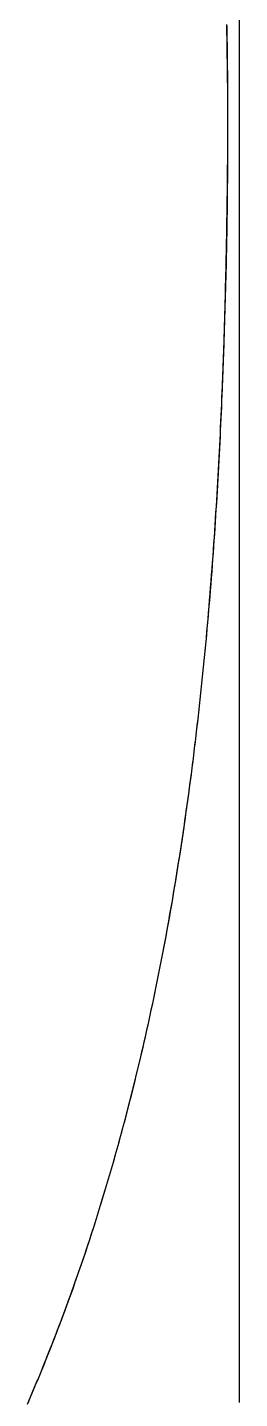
# Model space of a CAD drawing. Extents: x -11 to 23.5, y -3.8 to 3.8.
# Drawn here: x 13.702 to 13.801, y -2.68 to -2.041 of the extents above; entities that cross this region are included whole.
import ezdxf

# ---------------------------------------------------------------- set-up
doc = ezdxf.new("R2010")
doc.units = 0
doc.linetypes.add('PHL_CENTER', pattern=[0.75, 0.4, -0.35])
doc.linetypes.add('PHL_THICK', pattern=[0])
doc.layers.add('PROJECTION', color=7, linetype='CONTINUOUS')

msp = doc.modelspace()

# ---------------------------------------------------------------- linework, layer by layer
at = {"layer": 'PROJECTION', "color": 7, "linetype": 'PHL_THICK'}
for p, q in [((13.801, -2.682202), (13.801, 2.85)), ((13.79506, -2.041425), (13.795015, -2.039297)), ((13.795103, -2.043563), (13.79506, -2.041425)), ((13.795144, -2.045712), (13.795103, -2.043563)), ((13.795183, -2.04787), (13.795144, -2.045712)), ((13.79522, -2.050039), (13.795183, -2.04787)), ((13.795256, -2.052218), (13.79522, -2.050039)), ((13.795289, -2.054407), (13.795256, -2.052218)), ((13.795321, -2.056605), (13.795289, -2.054407)), ((13.79535, -2.058814), (13.795321, -2.056605)), ((13.795378, -2.061033), (13.79535, -2.058814)), ((13.795403, -2.063261), (13.795378, -2.061033)), ((13.795426, -2.0655), (13.795403, -2.063261)), ((13.795448, -2.067748), (13.795426, -2.0655)), ((13.795467, -2.070006), (13.795448, -2.067748)), ((13.795485, -2.072273), (13.795467, -2.070006)), ((13.7955, -2.074551), (13.795485, -2.072273)), ((13.795513, -2.076838), (13.7955, -2.074551)), ((13.795525, -2.079134), (13.795513, -2.076838)), ((13.795534, -2.08144), (13.795525, -2.079134)), ((13.795541, -2.083756), (13.795534, -2.08144)), ((13.795546, -2.086081), (13.795541, -2.083756)), ((13.795548, -2.088416), (13.795546, -2.086081)), ((13.795547, -2.093113), (13.795549, -2.09076)), ((13.795549, -2.09076), (13.795548, -2.088416)), ((13.795529, -2.100229), (13.795538, -2.097847)), ((13.795538, -2.097847), (13.795544, -2.095475)), ((13.795544, -2.095475), (13.795547, -2.093113)), ((13.795506, -2.105018), (13.795519, -2.102619)), ((13.795519, -2.102619), (13.795529, -2.100229)), ((13.795456, -2.112272), (13.795475, -2.109845)), ((13.795475, -2.109845), (13.795492, -2.107427)), ((13.795492, -2.107427), (13.795506, -2.105018)), ((13.795383, -2.119606), (13.79541, -2.117152)), ((13.79541, -2.117152), (13.795434, -2.114707)), ((13.795434, -2.114707), (13.795456, -2.112272)), ((13.795324, -2.12454), (13.795355, -2.122068)), ((13.795355, -2.122068), (13.795383, -2.119606)), ((13.795218, -2.132007), (13.795256, -2.129509)), ((13.795256, -2.129509), (13.795291, -2.12702)), ((13.795291, -2.12702), (13.795324, -2.12454)), ((13.795135, -2.137028), (13.795177, -2.134513)), ((13.795177, -2.134513), (13.795218, -2.132007)), ((13.794991, -2.144624), (13.795042, -2.142084)), ((13.795042, -2.142084), (13.79509, -2.139552)), ((13.79509, -2.139552), (13.795135, -2.137028)), ((13.794885, -2.149731), (13.794939, -2.147174)), ((13.794939, -2.147174), (13.794991, -2.144624)), ((13.794705, -2.157455), (13.794767, -2.154872)), ((13.794767, -2.154872), (13.794827, -2.152297)), ((13.794827, -2.152297), (13.794885, -2.149731)), ((13.794573, -2.162645), (13.794641, -2.160046)), ((13.794641, -2.160046), (13.794705, -2.157455)), ((13.794355, -2.170492), (13.79443, -2.167868)), ((13.79443, -2.167868), (13.794502, -2.165253)), ((13.794502, -2.165253), (13.794573, -2.162645)), ((13.794197, -2.175764), (13.794277, -2.173124)), ((13.794277, -2.173124), (13.794355, -2.170492)), ((13.793941, -2.183732), (13.794029, -2.181068)), ((13.794029, -2.181068), (13.794114, -2.178412)), ((13.794114, -2.178412), (13.794197, -2.175764)), ((13.793756, -2.189083), (13.79385, -2.186404)), ((13.79385, -2.186404), (13.793941, -2.183732)), ((13.793562, -2.194466), (13.79366, -2.191771)), ((13.79366, -2.191771), (13.793756, -2.189083)), ((13.793249, -2.202598), (13.793356, -2.19988)), ((13.793356, -2.19988), (13.79346, -2.197169)), ((13.79346, -2.197169), (13.793562, -2.194466)), ((13.793027, -2.208057), (13.793139, -2.205324)), ((13.793139, -2.205324), (13.793249, -2.202598)), ((13.792794, -2.213547), (13.792912, -2.210799)), ((13.792912, -2.210799), (13.793027, -2.208057)), ((13.792423, -2.221837), (13.79255, -2.219066)), ((13.79255, -2.219066), (13.792673, -2.216303)), ((13.792673, -2.216303), (13.792794, -2.213547)), ((13.792162, -2.227401), (13.792295, -2.224615)), ((13.792295, -2.224615), (13.792423, -2.221837)), ((13.79189, -2.232993), (13.792027, -2.230194)), ((13.792027, -2.230194), (13.792162, -2.227401)), ((13.791459, -2.241436), (13.791606, -2.238615)), ((13.791606, -2.238615), (13.791749, -2.235801)), ((13.791749, -2.235801), (13.79189, -2.232993)), ((13.791156, -2.247096), (13.791309, -2.244262)), ((13.791309, -2.244262), (13.791459, -2.241436)), ((13.790839, -2.252779), (13.790999, -2.249934)), ((13.790999, -2.249934), (13.791156, -2.247096)), ((13.790507, -2.258487), (13.790675, -2.25563)), ((13.790675, -2.25563), (13.790839, -2.252779)), ((13.789983, -2.267093), (13.790161, -2.264219)), ((13.790161, -2.264219), (13.790337, -2.26135)), ((13.790337, -2.26135), (13.790507, -2.258487)), ((13.789614, -2.272858), (13.7898, -2.269973)), ((13.7898, -2.269973), (13.789983, -2.267093)), ((13.789227, -2.278646), (13.789423, -2.27575)), ((13.789423, -2.27575), (13.789614, -2.272858)), ((13.788825, -2.284456), (13.789029, -2.281549)), ((13.789029, -2.281549), (13.789227, -2.278646)), ((13.788405, -2.290288), (13.788618, -2.287369)), ((13.788618, -2.287369), (13.788825, -2.284456)), ((13.787743, -2.299075), (13.787969, -2.296141)), ((13.787969, -2.296141), (13.788189, -2.293212)), ((13.788189, -2.293212), (13.788405, -2.290288)), ((13.787277, -2.304959), (13.787513, -2.302014)), ((13.787513, -2.302014), (13.787743, -2.299075)), ((13.786793, -2.310863), (13.787038, -2.307909)), ((13.787038, -2.307909), (13.787277, -2.304959)), ((13.786289, -2.316787), (13.786544, -2.313823)), ((13.786544, -2.313823), (13.786793, -2.310863)), ((13.785765, -2.322731), (13.786029, -2.319757)), ((13.786029, -2.319757), (13.786289, -2.316787)), ((13.785219, -2.328693), (13.785495, -2.32571)), ((13.785495, -2.32571), (13.785765, -2.322731)), ((13.784361, -2.337672), (13.784653, -2.334675)), ((13.784653, -2.334675), (13.784939, -2.331682)), ((13.784939, -2.331682), (13.785219, -2.328693)), ((13.783761, -2.343681), (13.784063, -2.340674)), ((13.784063, -2.340674), (13.784361, -2.337672)), ((13.783138, -2.349707), (13.783452, -2.346692)), ((13.783452, -2.346692), (13.783761, -2.343681)), ((13.782493, -2.355751), (13.782819, -2.352727)), ((13.782819, -2.352727), (13.783138, -2.349707)), ((13.781822, -2.361812), (13.782161, -2.358779)), ((13.782161, -2.358779), (13.782493, -2.355751)), ((13.781129, -2.367889), (13.781479, -2.364848)), ((13.781479, -2.364848), (13.781822, -2.361812)), ((13.78041, -2.373982), (13.780772, -2.370934)), ((13.780772, -2.370934), (13.781129, -2.367889)), ((13.779665, -2.380091), (13.780041, -2.377035)), ((13.780041, -2.377035), (13.78041, -2.373982)), ((13.778894, -2.386216), (13.779283, -2.383152)), ((13.779283, -2.383152), (13.779665, -2.380091)), ((13.777688, -2.395431), (13.778097, -2.392356)), ((13.778097, -2.392356), (13.778499, -2.389284)), ((13.778499, -2.389284), (13.778894, -2.386216)), ((13.776851, -2.401592), (13.777273, -2.39851)), ((13.777273, -2.39851), (13.777688, -2.395431)), ((13.775985, -2.407768), (13.776421, -2.404678)), ((13.776421, -2.404678), (13.776851, -2.401592)), ((13.77509, -2.413956), (13.77554, -2.41086)), ((13.77554, -2.41086), (13.775985, -2.407768)), ((13.774166, -2.420159), (13.774632, -2.417056)), ((13.774632, -2.417056), (13.77509, -2.413956)), ((13.773213, -2.426374), (13.773693, -2.423265)), ((13.773693, -2.423265), (13.774166, -2.420159)), ((13.77223, -2.432601), (13.772725, -2.429486)), ((13.772725, -2.429486), (13.773213, -2.426374)), ((13.771216, -2.438841), (13.771727, -2.43572)), ((13.771727, -2.43572), (13.77223, -2.432601)), ((13.770171, -2.445092), (13.770698, -2.441965)), ((13.770698, -2.441965), (13.771216, -2.438841)), ((13.769094, -2.451355), (13.769636, -2.448222)), ((13.769636, -2.448222), (13.770171, -2.445092)), ((13.767984, -2.457628), (13.768543, -2.45449)), ((13.768543, -2.45449), (13.769094, -2.451355)), ((13.766843, -2.46391), (13.767418, -2.460769)), ((13.767418, -2.460769), (13.767984, -2.457628)), ((13.765669, -2.470191), (13.76626, -2.467051)), ((13.76626, -2.467051), (13.766843, -2.46391)), ((13.764462, -2.476469), (13.76507, -2.47333)), ((13.76507, -2.47333), (13.765669, -2.470191)), ((13.763224, -2.482744), (13.763847, -2.479607)), ((13.763847, -2.479607), (13.764462, -2.476469)), ((13.761951, -2.489017), (13.762591, -2.485881)), ((13.762591, -2.485881), (13.763224, -2.482744)), ((13.760645, -2.495285), (13.761302, -2.492151)), ((13.761302, -2.492151), (13.761951, -2.489017)), ((13.759304, -2.50155), (13.759978, -2.498418)), ((13.759978, -2.498418), (13.760645, -2.495285)), ((13.757928, -2.50781), (13.75862, -2.504681)), ((13.75862, -2.504681), (13.759304, -2.50155)), ((13.756517, -2.514066), (13.757227, -2.510939)), ((13.757227, -2.510939), (13.757928, -2.50781)), ((13.754334, -2.523441), (13.755071, -2.520318)), ((13.755071, -2.520318), (13.755798, -2.517193)), ((13.755798, -2.517193), (13.756517, -2.514066)), ((13.752832, -2.529685), (13.753588, -2.526564)), ((13.753588, -2.526564), (13.754334, -2.523441)), ((13.751294, -2.535922), (13.752069, -2.532804)), ((13.752069, -2.532804), (13.752832, -2.529685)), ((13.749719, -2.542153), (13.750511, -2.539038)), ((13.750511, -2.539038), (13.751294, -2.535922)), ((13.748105, -2.548378), (13.748917, -2.545267)), ((13.748917, -2.545267), (13.749719, -2.542153)), ((13.746453, -2.554597), (13.747284, -2.551488)), ((13.747284, -2.551488), (13.748105, -2.548378)), ((13.744762, -2.560808), (13.745613, -2.557703)), ((13.745613, -2.557703), (13.746453, -2.554597)), ((13.743032, -2.567012), (13.743902, -2.563911)), ((13.743902, -2.563911), (13.744762, -2.560808)), ((13.741262, -2.573208), (13.742152, -2.570111)), ((13.742152, -2.570111), (13.743032, -2.567012)), ((13.739451, -2.579396), (13.740362, -2.576303)), ((13.740362, -2.576303), (13.741262, -2.573208)), ((13.7376, -2.585575), (13.738531, -2.582487)), ((13.738531, -2.582487), (13.739451, -2.579396)), ((13.735708, -2.591746), (13.736659, -2.588662)), ((13.736659, -2.588662), (13.7376, -2.585575)), ((13.733773, -2.597908), (13.734746, -2.594828)), ((13.734746, -2.594828), (13.735708, -2.591746)), ((13.731797, -2.60406), (13.73279, -2.600985)), ((13.73279, -2.600985), (13.733773, -2.597908)), ((13.729777, -2.610203), (13.730792, -2.607133)), ((13.730792, -2.607133), (13.731797, -2.60406)), ((13.727715, -2.616335), (13.728751, -2.61327)), ((13.728751, -2.61327), (13.729777, -2.610203)), ((13.724539, -2.625514), (13.725609, -2.622457)), ((13.725609, -2.622457), (13.726667, -2.619397)), ((13.726667, -2.619397), (13.727715, -2.616335)), ((13.722366, -2.631619), (13.723458, -2.628568)), ((13.723458, -2.628568), (13.724539, -2.625514)), ((13.720148, -2.637714), (13.721263, -2.634668)), ((13.721263, -2.634668), (13.722366, -2.631619)), ((13.717885, -2.643796), (13.719023, -2.640756)), ((13.719023, -2.640756), (13.720148, -2.637714)), ((13.715576, -2.649867), (13.716737, -2.646833)), ((13.716737, -2.646833), (13.717885, -2.643796)), ((13.713222, -2.655925), (13.714405, -2.652898)), ((13.714405, -2.652898), (13.715576, -2.649867)), ((13.710819, -2.661971), (13.712027, -2.65895)), ((13.712027, -2.65895), (13.713222, -2.655925)), ((13.70837, -2.668004), (13.7096, -2.664989)), ((13.7096, -2.664989), (13.710819, -2.661971)), ((13.705873, -2.674023), (13.707128, -2.671015)), ((13.707128, -2.671015), (13.70837, -2.668004)), ((13.702036, -2.683026), (13.703327, -2.680029)), ((13.703327, -2.680029), (13.704606, -2.677028)), ((13.704606, -2.677028), (13.705873, -2.674023))]:
    msp.add_line(p, q, dxfattribs=at)
at = {"layer": 'PROJECTION', "color": 3, "linetype": 'PHL_CENTER'}
for p, q in [((13.795194, -2.04215), (13.795152, -2.04002)), ((13.795233, -2.04429), (13.795194, -2.04215)), ((13.79527, -2.046441), (13.795233, -2.04429)), ((13.795305, -2.048602), (13.79527, -2.046441)), ((13.795338, -2.050774), (13.795305, -2.048602)), ((13.795367, -2.052955), (13.795338, -2.050774)), ((13.795395, -2.055147), (13.795367, -2.052955)), ((13.79542, -2.057349), (13.795395, -2.055147)), ((13.795444, -2.059561), (13.79542, -2.057349)), ((13.795464, -2.061784), (13.795444, -2.059561)), ((13.795483, -2.064016), (13.795464, -2.061784)), ((13.795499, -2.066259), (13.795483, -2.064016)), ((13.795512, -2.068511), (13.795499, -2.066259)), ((13.795524, -2.070773), (13.795512, -2.068511)), ((13.795533, -2.073046), (13.795524, -2.070773)), ((13.795541, -2.075328), (13.795533, -2.073046)), ((13.795546, -2.07762), (13.795541, -2.075328)), ((13.795548, -2.079922), (13.795546, -2.07762)), ((13.795544, -2.086886), (13.795547, -2.084555)), ((13.795547, -2.084555), (13.795549, -2.082233)), ((13.795549, -2.082233), (13.795548, -2.079922)), ((13.79552, -2.093938), (13.79553, -2.091578)), ((13.79553, -2.091578), (13.795538, -2.089227)), ((13.795538, -2.089227), (13.795544, -2.086886)), ((13.795494, -2.098687), (13.795508, -2.096308)), ((13.795508, -2.096308), (13.79552, -2.093938)), ((13.795439, -2.105883), (13.795459, -2.103475)), ((13.795459, -2.103475), (13.795478, -2.101076)), ((13.795478, -2.101076), (13.795494, -2.098687)), ((13.795365, -2.113163), (13.795392, -2.110727)), ((13.795392, -2.110727), (13.795416, -2.1083)), ((13.795416, -2.1083), (13.795439, -2.105883)), ((13.795306, -2.118063), (13.795337, -2.115608)), ((13.795337, -2.115608), (13.795365, -2.113163)), ((13.795203, -2.125483), (13.795239, -2.123)), ((13.795239, -2.123), (13.795274, -2.120527)), ((13.795274, -2.120527), (13.795306, -2.118063)), ((13.795125, -2.130475), (13.795165, -2.127975)), ((13.795165, -2.127975), (13.795203, -2.125483)), ((13.794993, -2.138032), (13.795039, -2.135504)), ((13.795039, -2.135504), (13.795083, -2.132985)), ((13.795083, -2.132985), (13.795125, -2.130475)), ((13.794896, -2.143115), (13.794946, -2.140569)), ((13.794946, -2.140569), (13.794993, -2.138032)), ((13.794737, -2.150806), (13.794792, -2.148234)), ((13.794792, -2.148234), (13.794845, -2.14567)), ((13.794845, -2.14567), (13.794896, -2.143115)), ((13.794621, -2.155978), (13.79468, -2.153388)), ((13.79468, -2.153388), (13.794737, -2.150806)), ((13.794435, -2.1638), (13.794499, -2.161185)), ((13.794499, -2.161185), (13.794561, -2.158577)), ((13.794561, -2.158577), (13.794621, -2.155978)), ((13.794301, -2.169054), (13.794369, -2.166423)), ((13.794369, -2.166423), (13.794435, -2.1638)), ((13.794083, -2.176992), (13.794158, -2.174338)), ((13.794158, -2.174338), (13.79423, -2.171692)), ((13.79423, -2.171692), (13.794301, -2.169054)), ((13.793926, -2.182321), (13.794006, -2.179653)), ((13.794006, -2.179653), (13.794083, -2.176992)), ((13.793674, -2.19037), (13.79376, -2.18768)), ((13.79376, -2.18768), (13.793844, -2.184997)), ((13.793844, -2.184997), (13.793926, -2.182321)), ((13.793491, -2.195773), (13.793584, -2.193068)), ((13.793584, -2.193068), (13.793674, -2.19037)), ((13.793299, -2.201204), (13.793397, -2.198485)), ((13.793397, -2.198485), (13.793491, -2.195773)), ((13.792989, -2.209403), (13.793095, -2.206663)), ((13.793095, -2.206663), (13.793199, -2.20393)), ((13.793199, -2.20393), (13.793299, -2.201204)), ((13.792767, -2.214904), (13.792879, -2.21215)), ((13.792879, -2.21215), (13.792989, -2.209403)), ((13.792533, -2.220432), (13.792651, -2.217665)), ((13.792651, -2.217665), (13.792767, -2.214904)), ((13.792157, -2.228775), (13.792286, -2.225988)), ((13.792286, -2.225988), (13.792411, -2.223207)), ((13.792411, -2.223207), (13.792533, -2.220432)), ((13.79189, -2.23437), (13.792026, -2.23157)), ((13.792026, -2.23157), (13.792157, -2.228775)), ((13.791609, -2.239991), (13.791751, -2.237177)), ((13.791751, -2.237177), (13.79189, -2.23437)), ((13.791312, -2.245638), (13.791462, -2.242811)), ((13.791462, -2.242811), (13.791609, -2.239991)), ((13.79084, -2.254155), (13.791001, -2.25131)), ((13.791001, -2.25131), (13.791159, -2.248471)), ((13.791159, -2.248471), (13.791312, -2.245638)), ((13.790506, -2.259864), (13.790675, -2.257007)), ((13.790675, -2.257007), (13.79084, -2.254155)), ((13.790155, -2.265598), (13.790333, -2.262728)), ((13.790333, -2.262728), (13.790506, -2.259864)), ((13.789788, -2.271355), (13.789974, -2.268473)), ((13.789974, -2.268473), (13.790155, -2.265598)), ((13.789206, -2.280035), (13.789405, -2.277136)), ((13.789405, -2.277136), (13.789598, -2.274243)), ((13.789598, -2.274243), (13.789788, -2.271355)), ((13.788795, -2.285851), (13.789003, -2.282941)), ((13.789003, -2.282941), (13.789206, -2.280035)), ((13.788367, -2.29169), (13.788584, -2.288768)), ((13.788584, -2.288768), (13.788795, -2.285851)), ((13.787919, -2.297551), (13.788145, -2.294617)), ((13.788145, -2.294617), (13.788367, -2.29169)), ((13.787453, -2.303433), (13.787688, -2.300489)), ((13.787688, -2.300489), (13.787919, -2.297551)), ((13.786967, -2.309338), (13.787212, -2.306383)), ((13.787212, -2.306383), (13.787453, -2.303433)), ((13.786201, -2.318234), (13.786461, -2.315263)), ((13.786461, -2.315263), (13.786716, -2.312298)), ((13.786716, -2.312298), (13.786967, -2.309338)), ((13.785664, -2.324191), (13.785934, -2.32121)), ((13.785934, -2.32121), (13.786201, -2.318234)), ((13.785106, -2.330168), (13.785387, -2.327177)), ((13.785387, -2.327177), (13.785664, -2.324191)), ((13.784526, -2.336164), (13.784819, -2.333163)), ((13.784819, -2.333163), (13.785106, -2.330168)), ((13.783924, -2.342181), (13.784227, -2.33917)), ((13.784227, -2.33917), (13.784526, -2.336164)), ((13.783299, -2.348216), (13.783614, -2.345196)), ((13.783614, -2.345196), (13.783924, -2.342181)), ((13.782652, -2.354271), (13.782979, -2.351241)), ((13.782979, -2.351241), (13.783299, -2.348216)), ((13.781637, -2.363387), (13.781981, -2.360343)), ((13.781981, -2.360343), (13.782319, -2.357305)), ((13.782319, -2.357305), (13.782652, -2.354271)), ((13.78093, -2.369486), (13.781286, -2.366434)), ((13.781286, -2.366434), (13.781637, -2.363387)), ((13.780198, -2.375604), (13.780567, -2.372543)), ((13.780567, -2.372543), (13.78093, -2.369486)), ((13.779442, -2.381738), (13.779823, -2.378669)), ((13.779823, -2.378669), (13.780198, -2.375604)), ((13.77866, -2.387889), (13.779054, -2.384811)), ((13.779054, -2.384811), (13.779442, -2.381738)), ((13.777851, -2.394057), (13.778258, -2.390971)), ((13.778258, -2.390971), (13.77866, -2.387889)), ((13.777017, -2.40024), (13.777437, -2.397146)), ((13.777437, -2.397146), (13.777851, -2.394057)), ((13.776155, -2.406439), (13.776589, -2.403338)), ((13.776589, -2.403338), (13.777017, -2.40024)), ((13.775267, -2.412649), (13.775714, -2.409544)), ((13.775714, -2.409544), (13.776155, -2.406439)), ((13.77435, -2.418864), (13.774812, -2.415756)), ((13.774812, -2.415756), (13.775267, -2.412649)), ((13.773405, -2.425082), (13.773881, -2.421973)), ((13.773881, -2.421973), (13.77435, -2.418864)), ((13.772431, -2.431306), (13.772922, -2.428194)), ((13.772922, -2.428194), (13.773405, -2.425082)), ((13.771428, -2.437533), (13.771934, -2.434419)), ((13.771934, -2.434419), (13.772431, -2.431306)), ((13.770395, -2.443763), (13.770916, -2.440648)), ((13.770916, -2.440648), (13.771428, -2.437533)), ((13.768788, -2.453115), (13.769332, -2.449997)), ((13.769332, -2.449997), (13.769867, -2.44688)), ((13.769867, -2.44688), (13.770395, -2.443763)), ((13.767678, -2.459352), (13.768237, -2.456233)), ((13.768237, -2.456233), (13.768788, -2.453115)), ((13.766536, -2.465591), (13.767111, -2.462471)), ((13.767111, -2.462471), (13.767678, -2.459352)), ((13.765362, -2.471833), (13.765953, -2.468712)), ((13.765953, -2.468712), (13.766536, -2.465591)), ((13.764154, -2.478076), (13.764762, -2.474954)), ((13.764762, -2.474954), (13.765362, -2.471833)), ((13.762913, -2.484319), (13.763537, -2.481197)), ((13.763537, -2.481197), (13.764154, -2.478076)), ((13.761639, -2.490563), (13.76228, -2.487441)), ((13.76228, -2.487441), (13.762913, -2.484319)), ((13.760329, -2.496808), (13.760988, -2.493686)), ((13.760988, -2.493686), (13.761639, -2.490563)), ((13.758985, -2.503052), (13.759661, -2.49993)), ((13.759661, -2.49993), (13.760329, -2.496808)), ((13.757605, -2.509297), (13.758299, -2.506175)), ((13.758299, -2.506175), (13.758985, -2.503052)), ((13.756187, -2.51554), (13.756901, -2.512418)), ((13.756901, -2.512418), (13.757605, -2.509297)), ((13.754735, -2.521782), (13.755466, -2.518661)), ((13.755466, -2.518661), (13.756187, -2.51554)), ((13.753244, -2.528022), (13.753994, -2.524902)), ((13.753994, -2.524902), (13.754735, -2.521782)), ((13.751717, -2.534261), (13.752485, -2.531142)), ((13.752485, -2.531142), (13.753244, -2.528022)), ((13.75015, -2.540497), (13.750938, -2.537379)), ((13.750938, -2.537379), (13.751717, -2.534261)), ((13.748545, -2.54673), (13.749352, -2.543614)), ((13.749352, -2.543614), (13.75015, -2.540497)), ((13.7469, -2.552961), (13.747727, -2.549846)), ((13.747727, -2.549846), (13.748545, -2.54673)), ((13.745215, -2.559188), (13.746062, -2.556075)), ((13.746062, -2.556075), (13.7469, -2.552961)), ((13.74349, -2.565411), (13.744358, -2.5623)), ((13.744358, -2.5623), (13.745215, -2.559188)), ((13.741724, -2.57163), (13.742612, -2.568521)), ((13.742612, -2.568521), (13.74349, -2.565411)), ((13.738997, -2.58095), (13.739916, -2.577844)), ((13.739916, -2.577844), (13.740825, -2.574738)), ((13.740825, -2.574738), (13.741724, -2.57163)), ((13.737125, -2.587157), (13.738066, -2.584054)), ((13.738066, -2.584054), (13.738997, -2.58095)), ((13.73521, -2.593358), (13.736174, -2.590258)), ((13.736174, -2.590258), (13.737125, -2.587157)), ((13.733253, -2.599554), (13.734238, -2.596457)), ((13.734238, -2.596457), (13.73521, -2.593358)), ((13.731252, -2.605743), (13.732258, -2.602649)), ((13.732258, -2.602649), (13.733253, -2.599554)), ((13.729205, -2.611926), (13.730234, -2.608835)), ((13.730234, -2.608835), (13.731252, -2.605743)), ((13.727114, -2.618102), (13.728165, -2.615015)), ((13.728165, -2.615015), (13.729205, -2.611926)), ((13.724977, -2.62427), (13.72605, -2.621187)), ((13.72605, -2.621187), (13.727114, -2.618102)), ((13.722794, -2.630431), (13.72389, -2.627352)), ((13.72389, -2.627352), (13.724977, -2.62427)), ((13.720563, -2.636584), (13.721684, -2.633509)), ((13.721684, -2.633509), (13.722794, -2.630431)), ((13.718286, -2.642729), (13.71943, -2.639657)), ((13.71943, -2.639657), (13.720563, -2.636584)), ((13.715961, -2.648864), (13.717129, -2.645797)), ((13.717129, -2.645797), (13.718286, -2.642729)), ((13.713587, -2.654991), (13.71478, -2.651929)), ((13.71478, -2.651929), (13.715961, -2.648864)), ((13.709937, -2.664155), (13.711165, -2.661106)), ((13.711165, -2.661106), (13.712382, -2.65805)), ((13.712382, -2.65805), (13.713587, -2.654991)), ((13.707449, -2.670237), (13.708699, -2.667199)), ((13.708699, -2.667199), (13.709937, -2.664155)), ((13.704916, -2.676293), (13.706188, -2.673268)), ((13.706188, -2.673268), (13.707449, -2.670237)), ((13.702339, -2.682325), (13.703633, -2.679312)), ((13.703633, -2.679312), (13.704916, -2.676293))]:
    msp.add_line(p, q, dxfattribs=at)

doc.saveas('drawing.dxf')
